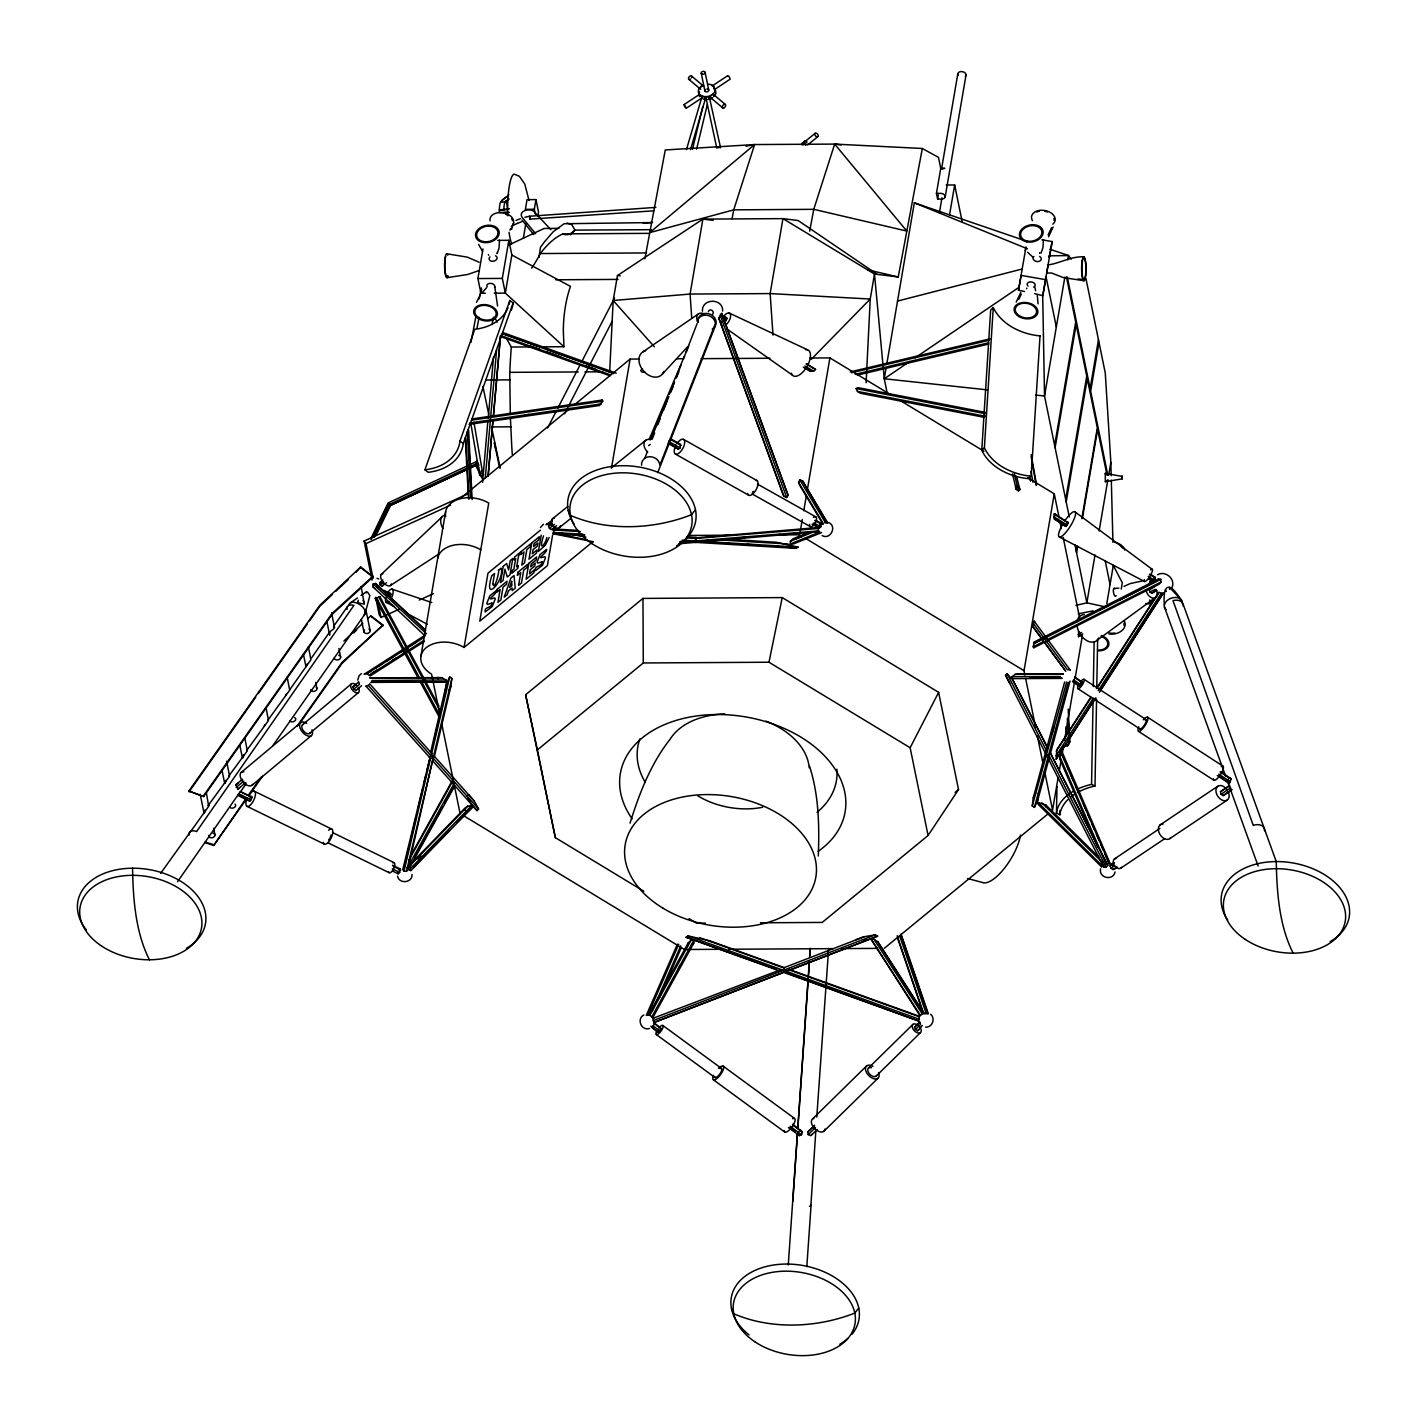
<?xml version="1.0" encoding="UTF-8"?>
<svg xmlns="http://www.w3.org/2000/svg" width="1427" height="1427" viewBox="0 0 1427 1427"><rect width="100%" height="100%" fill="white"/><g stroke="black" fill="none" stroke-linecap="round" stroke-linejoin="round"><path stroke-width="1.5" d="M505.854 337.432L511.276 347.029A239.754 44.933 89.7 0 0 509.76 372.34L510.277 413.545M1081.987 634.623L1078.544 636.656L1078.598 631.43L1079.08 633.499M688.224 945.495L688.26 942.801L691.06 940.25L693.807 940.357L693.79 943.051L653.067 1017.183L651.764 1016.916L648.946 1014.383L688.26 942.801M821.631 532.592L793.091 544.062L790.326 543.937L790.362 541.261L793.144 538.692L807.468 532.949M653.834 1018.075L652.924 1018.325L653.923 1022.535L783.708 972.411L918.631 1021.001L919.416 1016.541M923.786 1013.794L897.137 935.684M1067.681 799.78A54.957 33.891 1 0 0 1059.904 814.781L1056.479 813.176L1056.961 786.509M1059.922 814.799L1060.011 810.34M1096.56 699.337L1095.008 785.992L1091.566 784.368L1093.082 699.943M1093.314 686.601L1094.117 642.168M1096.757 688.224L1097.648 639.332M1054.036 516.806L1054.571 513.666L1068.359 523.013L1065.933 526.42L1054.464 519.214L1054.036 516.806L1067.253 525.118M1054.464 519.214L1054.571 513.666M357.731 680.162L359.122 675.649L361.406 673.651M412.011 874.43C412.617 882.867 399.15 884.437 397.562 876.178M702.459 311.193C701.495 298.065 723.418 297.922 722.615 311.086M1100.592 868.882C1098.398 878.104 1113.345 881.226 1115.04 871.933M366.043 592.74L367.452 592.027L369.878 595.541L365.276 613.075M430.544 755.329L402.789 869.56L404.019 871.166L406.499 871.308L407.747 869.81L433.13 758.129L431.507 753.117L369.718 683.836M704.26 99.301A1.962 1.266 19.2 0 0 703.921 96.733L702.601 96.43A1.855 1.017 36 0 0 701.906 96.911L702.227 97.964A2.087 1.159 36 0 0 702.922 98.695M818.295 855.986C819.419 825.948 818.902 795.267 809.591 766.37M375.301 588.727L372.732 586.604L373.178 583.928L375.64 583.465L425.674 630.288M609.721 371.002L613.182 300.508L617.463 275.536L702.887 219.098L782.959 218.634L798.085 220.507L877.284 274.394M866.118 382.721L870.238 299.028L874.501 274.038L782.959 218.634L770.134 293.587L773.006 335.167M132.568 868.187C133.068 898.814 135.529 932.455 149.425 959.782M480.203 475.762C477.635 472.622 485.644 473.068 481.791 475.744M1276.273 861.569C1276.79 892.196 1279.252 925.838 1293.147 953.165M1097.72 847.103L1059.993 759.521L1060.083 750.78L1109.475 863.924M1060.778 753.581L1059.993 759.521M1095.936 697.785L1056.194 759.164L1056.765 749.799L1090.371 697.91M371.858 680.518L445.991 679.983L446.187 681.892L370.788 682.427M1040.033 335.88L1031.15 476.172L1028.546 478.669A54.957 41.508 3.6 0 1 981.758 450.343L990.659 310.069L993.263 307.554A54.957 41.508 3.6 0 0 1040.015 335.898M981.776 450.343L984.38 447.846L993.263 307.554M1064.649 681.928L1046.33 749.55L1046.152 754.58L1048.042 757.933L1049.523 756.756L1037.572 800.904L1034.414 807.397L1032.256 805.898L1033.255 797.889L1045.438 752.85L1046.152 754.58L1048.631 754.883L1050.415 753.474L1070.018 681.036M499.539 240.182L499.022 248.227L497.078 253.649L497.452 252.543M1043.476 239.682L1042.941 247.709L1041.014 253.15M1164.343 605.119C1162.755 586.176 1168.196 579.505 1180.414 598.93M788.275 1264.946L797.336 1134.304M797.8 1127.651L809.305 961.584M809.608 957.16L810.233 948.295M792.788 1201.445L797.568 1132.681M797.871 1128.24L808.217 979.618M808.52 975.176L809.448 961.869M809.912 955.216L810.375 948.563M806.808 1266.694L811.107 1204.834M815.852 1130.362L810.982 1203.924A9.329 3.443 4 0 1 809.466 1206.404M816.779 1117.056L828.641 948.456M1033.202 646.823L1034.272 641.954L1158.617 578.934L1160.793 579.362L1161.007 582.038L1159.063 584.249L1033.826 647.733L1033.202 646.823L1043.03 641.829M716.729 147.855L705.883 97.518A1.855 1.284 -0.4 0 1 707.453 96.786L708.416 96.822A1.926 1.338 -21.3 0 1 708.72 99.141L708.523 99.284M482.594 482.219L487.856 421.054M488.266 418.004L493.51 356.982M485.305 477.76L496.596 349.99M488.034 476.243L492.921 420.804L488.212 475.673M493.314 416.363L500.378 336.54L609.971 375.8M493.439 416.452L500.609 335.291M206.398 792.93L208.681 806.344L160.591 873.413M226.625 761.215L229.586 776.252L208.021 805.702L208.948 805.452M244.802 737.848L247.335 750.834L228.766 776.074M265.957 707.471L268.508 720.492L246.568 750.656M287.13 677.111L289.681 690.169L267.812 720.314M308.357 646.663L310.908 659.756L289.717 689.776M331.617 612.897L334.471 627.523A3.05 1.516 -32.2 0 1 333.276 629.2L329.762 631.876L311.585 657.829M554.051 530.22L554.193 528.971L578.559 530.434M1065.808 671.368L1032.791 626.542L1034.165 621.173L1070.286 670.119M429.242 757.077L430.544 758.468L433.13 758.129L434.432 756.381L450.896 686.423L451.877 678.414L449.719 676.915L446.58 683.408L444.082 697.803M1037.572 800.904L1038.553 792.895M494.794 286.773L497.577 306.02M1217.249 775.539L1229.378 783.405L1231.091 779.035L1221.387 772.007M1084.003 280.744L1063.293 277.569L1051.717 273.056L1046.704 272.967L1048.078 265.101M538.978 257.449L540.53 247.139L544.722 241.538L553.373 231.584L564.129 223.736L652.585 222.558M680.18 447.882L668.817 441.514L670.512 438.678L680.465 444.261L680.18 447.882L678.467 449.166L668.371 443.494M377.37 587.853L377.709 585.73L375.64 583.465M397.669 872.682L398.169 873.823L399.649 872.432L400.184 868.936L392.586 865.226M485.358 293.231L480.917 293.248L477.92 278.55L482.986 248.922M480.917 293.248L481.648 289.021M420.947 656.117L445.634 511.722M508.85 240.307L511.847 255.023L570.425 286.345L568.321 293.213A167.173 120.278 58.5 0 0 563.326 330.582L563.95 346.725L505.336 293.106L502.322 278.408L508.85 240.307L497.738 240.378M511.847 255.023L505.336 293.106L494.241 293.177M523.334 238.309L525.867 223.433M534.322 209.27L535.963 199.584L527.045 199.637L525.386 209.323L534.322 209.27L535.321 214.193M440.051 715.551L431.578 674.15A27.274 18.39 9.7 0 1 426.174 647.697A27.274 18.39 9.7 0 1 464.06 647.466L488.748 503.089A27.274 18.39 9.7 0 0 458.709 499.2A27.274 18.39 9.7 0 0 445.706 516.574M537.872 216.03L538.532 212.141L535.963 199.584M541.208 535.179L538.425 551.464L545.15 545.399L549.199 537.48M552.588 535.143L547.379 565.663L479.775 621.173L487.98 573.19L540.369 530.184M553.337 530.773L554.086 526.42M611.452 468.252L630.128 359.069L638.993 359.015M802.277 519.517L799.673 534.804L775.253 534.947M803.776 510.777L806.38 495.49M807.129 491.12L829.908 357.909L809.93 358.034M887.38 393.995L884.258 378.761L886.096 367.97M886.845 363.653L914.332 202.812L1022.695 239.879M936.451 193.376L940.536 193.358A4.138 2.8 9.7 0 1 945.173 196.177A4.138 2.8 9.7 0 1 941.695 199.031L937.628 199.066L936.451 193.376L940.732 168.386L938.484 157.38L922.324 148.479L834.67 144.091L754.615 144.555L665.267 149.96L644.861 258.822M941.659 168.35L957.838 73.705M937.628 199.066L938.324 194.893M939.43 212.623L941.963 197.764M945.191 196.908L966.008 75.114M949.508 215.174L954.663 184.993L946.244 185.028M1024.532 291.536L1018.486 290.287L1025.852 247.888M1034.629 293.623L1042.762 295.692L1052.145 241.573L1041.942 239.79M1064.863 277.07L1044.528 396.01L1069.269 516.931M1067.806 259.857L1068.538 255.558L1049.79 249.154M1054.624 445.349L1075.69 322.074L1066.486 277.016M1055.106 447.721L1076.172 324.446L1086.75 376.139L1065.684 499.414M1024.925 675.06L1024.033 670.708L1054.268 493.831L1027.654 477.706M1066.201 501.983L1087.285 378.708L1097.327 427.85L1081.809 518.679M1098.469 339.751L1090.121 388.643L1067.289 277.034M1099.004 342.409L1090.656 391.283L1107.834 475.262M1076.261 551.125L1076.993 546.791M1076.564 552.606L1077.67 546.131M1082.469 518.001L1097.631 429.331L1107.013 475.191M1095.026 554.942L1086.839 602.836L1075.994 605.369M1099.111 531.005L1107.905 479.561M1108.636 475.262L1110.848 462.384L1105.265 372.964L1085.965 278.622M1058.156 777.412L1052.555 810.161L1044.528 770.937M1059.28 770.865L1061.135 759.949M1062.259 753.385L1063.383 746.838M1064.506 740.292L1074.585 681.321M1075.334 676.969L1082.415 635.461M1106.799 603.567L1113.31 565.467L1122.318 582.769L1121.23 589.119M802.01 144.395L804.828 140.738L806.523 141.772M806.951 142.094A2.14 1.373 50.7 0 0 804.596 142.111A2.14 1.373 50.7 0 0 805.987 144.894A2.14 1.445 9.8 0 0 803.009 144.912L804.828 140.738M1025.264 250.742L1025.942 246.907M1018.486 290.287L1021.143 275.393L1045.634 279.674L1042.762 295.692M1052.145 241.573L1049.273 257.591L1048.916 255.843L1068.538 255.558L1071.213 259.108M1046.901 271.897L1046.722 272.86M1099.539 692.202L1163.54 592.74L1101.109 689.134M653.744 210.821L530.095 219.116M812.07 524.191L819.044 528.097L820.793 526.831L821.31 523.352L815.869 520.302M732.087 218.581L733.71 209.858L754.615 144.555L746 146.232M809.68 231.192L813.765 209.323L834.67 144.091L841.306 144.93M922.324 148.479L898.225 276.981L874.501 274.038L884.258 378.761L987.448 389.874M470.981 342.337L475.94 316.241M479.24 298.832L481.291 287.969M477.028 328.049L479.08 317.222M492.244 323.697L493.474 317.258M364.224 674.204L425.121 635.158M553.997 530.006L554.193 528.971M760.448 922.787L822.202 922.431L928.085 835.491L910.141 747.748L768.975 662.235L782.228 597.592L642.953 598.412L525.618 694.735L555.335 837.649L643.809 891.233M721.723 313.387L788.061 495.294L786.652 497.47L783.869 496.311L782.495 493.011L718.887 318.56L721.723 313.387L721.616 315.599M546.88 537.497C545.31 544.65 537.979 552.98 543.526 535.874M1105.925 480.489L1105.39 481.702L1105.247 473.389L1122.3 476.422L1122.211 478.848L1105.39 481.702M430.651 752.19L446.58 683.408M404.055 867.991L408.639 848.494M411.19 837.667L415.774 818.153M418.325 807.325L422.909 787.829M423.926 783.494L425.959 774.825M426.976 770.491L430.044 757.487M434.058 740.417L438.571 721.241M441.068 710.592L443.084 702.066M404.019 871.166L430.544 758.468L365.847 685.977M431.56 754.098L449.719 676.915M406.499 871.308L451.877 678.414M692.505 149.318L702.708 106.847M696.626 149.068L707.346 104.474M584.642 535.749L553.498 533.894L553.961 530.023L580.504 531.611M1032.256 805.898L1066.647 681.981M1052.002 733.763L1053.732 727.395M1034.414 807.397L1047.882 757.683M1068.288 682.32L1048.631 754.883L1106.086 867.099L1107.744 865.475L1107.12 863.924L1049.701 751.744L1107.744 865.475M365.758 609.757L364.599 612.522M478.919 465.22L477.01 461.349L475.869 465.577L482.576 479.24M690.543 149.532L705.455 98.534M686.441 149.639L701.906 96.911M1148.574 578.684L1153.408 581.734L1154.746 580.432L1155.264 577.293L1150.697 574.421M630.038 823.129C639.314 793.519 650.694 763.837 670.101 739.24A72.759 49.071 9.7 0 1 724.845 713.964M788.382 1127.544L799.441 1135.642L801.564 1134.661L802.366 1132.039L792.591 1124.208M511.579 229.408L513.631 222.826M329.762 631.876L329.601 634.337M384.095 590.368L390.962 594.114L390.213 596.415L385.219 594.238M553.498 533.894L553.64 532.842M424.925 469.804A54.957 39.51 19.5 0 0 460.011 440.997L509.831 300.473L513.131 302.952L463.293 443.458A54.957 39.51 19.5 0 1 428.225 472.283L424.907 469.786L474.763 329.28A54.957 39.51 19.5 0 0 507.976 307.715M1056.194 759.164L1095.115 698.409M238.523 794.643L237.792 795.41L249.779 801.26L252.222 797.39L240.325 791.575L177.501 881.779M204.971 810.054L204.614 812.819M264.316 725.915L264.833 724.577M285.578 695.555L286.113 694.182M306.894 665.107L307.447 663.733M509.992 230.157L510.634 228.498M1016.238 302.042L1020.804 292.481M1053.108 227.054L1048.577 236.811M644.968 457.799L647.376 451.61M652.193 439.213L654.601 433.023M657.811 424.764L660.219 418.557M663.43 410.298L667.444 399.97M670.654 391.712L673.865 383.453M676.273 377.263L681.089 364.866M697.125 323.572L683.497 358.676L676.737 358.801M657.74 472.64L715.284 325.998M1171.71 588.067C1176.312 579.63 1165.698 569.962 1157.582 574.778M723.917 320.718L724.631 321.824L727.164 318.471L720.813 314.101M822.88 523.977L800.315 486.304L798.603 482.469L799.709 479.74L802.545 480.845L827.785 522.995L824.86 522.764M1063.151 746.535L1067.467 745.768L1069.84 741.879L1068.199 709.112M225.734 780.408L225.341 783.209M243.553 754.954L243.143 757.791M708.327 311.585C709.558 307.661 715.212 311.3 712.679 314.243M649.142 439.391L684.461 356.144M686.191 352.077L688.777 345.994M650.159 439.587L654.511 429.331M656.259 425.228L658.864 419.074M660.594 414.972L663.216 408.835M664.946 404.733L666.694 400.63M669.299 394.476L674.525 382.168M676.255 378.066L678.86 371.912M650.766 439.32L668.906 396.528M670.636 392.461L673.223 386.342M696.322 541.35L695.877 542.385L692.434 541.689M1033.826 647.733L1034.682 645.771M677.433 944.157L646.253 1015.418L649.642 1014.9M648.019 1014.543L678.753 944.246M652.193 1011.154L680.768 945.833M659.042 998.561L681.25 947.813M721.527 315.242L727.164 318.471M1048.096 234.938L1051.521 227.803M370.788 538.853L388.126 502.946L477.01 461.349L477.314 462.83M371.323 539.352L389 502.768L390.481 505.55L376.264 534.929M373.981 534.34L387.466 506.424M374.07 537.373L390.177 504.07L475.566 464.114L480.364 473.871M375.658 534.59L384.024 517.27M448.524 691.292L450.896 686.423M1033.255 797.889L1035.61 793.02M1169.569 589.494L1169.498 587.353M476.511 302.346L480.364 294.622M1018.664 299.474L1021.268 294.265M678.485 543.812L819.722 531.593M529.988 219.49L529.488 216.244L655.903 207.379M469.144 424.372L599.394 405.5L602.8 401.165L602.158 400.059L471.552 418.985M547.593 428.011L555.709 412.26M557.743 408.318L580.04 364.991M582.073 361.067L614.502 298.047M564.575 413.794L612.237 321.182M910.141 747.748L938.627 692.345L782.228 597.592M1153.926 578.595L1155.264 577.293M540.423 527.562L543.419 524.226M1082.487 682.623L1075.155 677.861L1072.551 681.66L1079.722 686.316L1082.487 682.623L1074.692 676.844M649.713 1015.507L691.06 940.25M651.764 1016.916L693.807 940.357M678.431 968.469L680.518 964.67M410.958 855.237L451.984 781.175M409.05 859.964L452.716 781.14M408.39 866.064L454.446 782.924M414.686 857.11L442.459 806.968M444.6 803.116L454.214 785.76M409.603 867.545L454.66 786.188M1099.093 857.431L1045.991 805.096L1037.946 802.42L1038.142 804.329L1101.501 866.778L1104.284 864.316M653.174 1025.995L651.425 1027.244L658.257 1032.238L661.254 1028.689L653.834 1022.588M919.969 1015.632L923.733 1012.795L877.73 941.713L873.895 939.18L871.183 939.341L919.969 1015.632L920.861 1014.758M1096.382 688.635L1158.795 592.241L1163.38 593.632M1056.248 751.244L1091.209 697.268M1097.22 687.957L1158.688 593.043M1055.962 755.918L1093.385 698.124M1098.219 690.668L1161.007 593.703M928.085 835.491L958.516 789.559L938.627 692.345M333.954 625.864L347.546 606.475M241.002 791.111L246.104 783.815M272.914 745.554L364.777 614.359M366.24 686.387L369.468 684.443M188.863 791.057L319.719 605.405L360.692 567.001L373.125 576.936L332.081 614.413L203.722 796.534L188.863 791.057L203.722 796.534M189.024 791.86L255.736 697.197M258.305 693.558L307.055 624.384M309.623 620.745L319.88 606.19L332.491 594.381M203.562 795.749L331.92 613.628L372.964 576.151M205.327 842.768L213.729 845.444L245.658 799.12M248.227 795.481L261.052 777.269M296.994 726.272L341.927 662.538L382.971 625.062L370.699 615.911L367.56 618.854M213.729 845.444L247.103 798.085M249.671 794.447L262.514 776.234M299.724 723.418L342.088 663.323L382.971 625.062M486.518 287.826L481.47 293.373M695.466 509.742L691.506 514.701C653.976 529.506 607.831 531.575 570.515 515.415L568.249 510.474M858.751 1308.095L854.791 1313.072C817.261 1327.877 771.115 1329.946 733.799 1313.768L731.534 1308.827M438.999 706.294L379.957 596.754L375.372 598.395M418.361 678.449L375.105 598.198L375.925 597.307M662.449 373.981L687.529 346.886M1157.725 579.772L1158.617 578.934M1078.544 636.656L1082.772 633.927M570.443 234.884L574.992 230.122L651.265 229.676M1228.469 778.981L1229.931 777.554M407.141 867.634L464.596 808.467L467.753 806.13L471.516 805.702L472.105 807.611L410.78 870.773L407.355 868.347L467.753 806.13M417.915 859.054L420.965 855.897M409.139 869.935L471.516 805.702M413.687 866.849L448.988 830.496M456.658 822.594L472.105 807.611M811.25 359.336L870.238 299.028L770.134 293.587L690.079 294.051L613.182 300.508L654.369 346.797M467.021 796.212L468.555 794.678L474.353 801.136L478.598 809.091L477.064 810.625L471.267 804.186L467.878 797.8M1106.086 867.099L1103.838 867.259L1005.536 675.203L1007.07 673.687L1012.867 680.126L1047.721 747.891M1066.825 523.513L1068.145 522.211M699.391 94.45L684.139 104.563L684.568 106.633L686.405 108.184L701.656 98.071A2.158 0.91 50.2 0 0 701.674 96.661A2.158 0.91 50.2 0 0 700.068 94.878L699.819 96.519M714.16 96.465A8.58 6.136 -11.6 0 0 714.106 88.938L713.5 85.995A8.58 6.136 -11.6 0 0 707.863 84.193M812.623 1118.875L866.688 1065.826M868.561 1067.913L912.977 1024.336M812.516 1134.162L810.768 1135.571L808.235 1134.626L807.682 1132.003L814.603 1125.207M915.421 1029.473L914.493 1027.226L919.755 1022.053L920.558 1024.443L915.421 1029.473L917.65 1030.74L918.934 1029.759M814.335 1125.76L807.682 1132.003M919.773 1022.338L914.493 1027.226M808.235 1134.626L815.477 1127.508M810.768 1135.571L817.261 1129.488M917.65 1030.74L922.288 1025.496M876.017 1076.243L920.451 1032.649M823.825 1131.343L877.89 1078.313M389.054 594.381L390.392 593.097M381.063 574.582L441.692 517.216M335.648 591.42L348.259 579.612M356.126 572.227L360.692 567.001M343.907 641.008L362.815 623.296M353.521 632.946L356.679 629.985M690.989 945.602L693.79 943.051M686.405 108.184L684.139 104.563M714.784 89.384L730.196 79.127L728.965 76.309L727.609 76.344M358.427 600.214L357.713 601.57L358.926 602.979L364.277 604.156L361.12 586.515M1080.614 683.069L1082.165 681.678M250.046 797.657L251.598 796.284M922.02 1013.991L923.733 1012.795M803.33 367.221L810.429 371.323L813.675 371.127L815.566 369.468L806.986 363.831M508.494 198.906L505.426 201.564A9.971 1.873 89.7 0 0 503.82 209.912L499.361 209.947L499.361 212.534L509.35 212.391M508.904 194.732L500.966 201.582A9.971 1.873 89.7 0 0 499.361 209.947L509.457 208.752M754.615 144.555L649.767 232.619L733.71 209.858L813.765 209.323L906.805 231.067L834.67 144.091M241.306 772.328L300.776 722.579M302.542 724.755L351.417 683.854M239.558 787.865L237.934 789.149L235.776 784.796L242.501 779.249M357.071 689.562L355.84 690.507L353.735 689.152L352.861 686.851L358.659 681.981M236.168 787.49L243.839 781.068M353.735 689.152L359.426 684.389L358.641 682.017M237.934 789.149L245.89 782.478M355.84 690.507L361.548 685.727M309.623 733.424L358.498 692.541M251.919 785.367L311.389 735.601M507.941 196.284C495.24 202.884 503.963 204.061 509.047 199.031M398.864 870.006L400.184 868.936M804.917 141.665L815.12 133.3M807.593 145.019L817.814 136.635A2.14 1.373 50.7 0 0 816.743 133.407A2.14 1.373 50.7 0 0 814.853 134.851A2.14 1.373 50.7 0 0 817.814 136.635M461.813 497.256L570.015 408.425M575.17 404.198L630.128 359.069M547.13 524.637L552.195 520.463M464.06 647.466L593.008 541.6M555.335 837.649L537.39 749.906L643.292 662.966L768.975 662.235M819.562 524.601L821.31 523.352M643.791 1014.989C636.281 1018.878 641.472 1031.168 649.446 1028.492M955.109 792.36L958.516 789.559M884.258 948.349L1047.4 814.389M720.546 147.73L709.487 97.732M1017.005 485.751L1015.56 486.928L1016.274 489.443L1018.432 490.817L1019.877 489.657L1016.613 476.404M612.058 467.325L645.717 440.301M552.427 518.822L567.857 506.424M553.034 528.472C551.643 531.076 548.432 528.097 548.61 526.028L551.981 523.317M549.395 528.4L554.389 524.405M551.66 529.649L556.601 525.671M559.384 527.615L571.371 517.965M642.507 369.004L640.634 370.503L641.936 372.144L645.129 372.286M600.125 401.683L602.158 400.059M235.776 784.796L237.863 783.387M383.274 585.231L382.044 586.176L380.171 584.909L379.707 582.608L382.971 579.986M380.171 584.909L383.667 582.162M382.044 586.176L386.628 582.591M333.543 626.863L334.507 627.059M548.61 526.028L550.037 524.922L552.303 526.153M648.696 445.616L650.213 444.439M1114.184 862.925C1105.871 864.387 1112.953 873.806 1116.966 866.742M352.861 686.851L354.074 685.905M1156.798 590.332L1151.767 593.293L1149.912 592.009L1149.377 589.726L1150.715 588.691M1151.767 593.293L1156.245 590.403M1068.038 745.233L1066.79 744.502M1232.09 789.648L1223.189 795.624L1221.084 794.268L1220.442 791.789L1229.771 785.385M1223.189 795.624L1231.412 789.969M379.707 582.608L382.293 582.698M1112.792 869.685L1116.449 867.224M1101.519 866.742L1102.518 866.011M1061.902 678.414L1012.617 678.61L1012.028 676.701L1015.203 674.365L1018.967 673.936L1063.24 673.776M783.708 972.411L784.012 967.524L709.701 940.768L687.975 935.934L686.084 937.236L778.482 970.521L788.721 970.467L877.623 936.13L875.197 934.846L864.138 936.736L855.504 939.911M480.417 472.408L476.743 464.934L390.481 505.55M1097.256 640.17L1154.193 598.466M1122.104 475.994L1122.211 478.848M724.827 318.489L726.45 317.365M350.471 602.818L357.535 597.931M361.049 595.487L366.347 591.813M643.006 351.809L698.695 313.744M680.304 541.457L796.159 548.378L798.068 547.076L776.342 542.242L722.008 538.996M884.258 378.761L909.748 361.459M915.206 357.749L1019.003 287.309M1160.08 824.931L1217.659 786.313M1114.398 858.965L1159.901 828.427M1109.938 865.921L1114.148 863.085M1220.442 791.789L1229.289 785.849L1231.055 788.899M1110.723 868.312L1114.362 865.85M1221.084 794.268L1230.324 788.061M1120.909 868.062L1164.575 838.773M1169.855 838.594L1227.416 799.976M712.519 85.745L727.77 75.631M390.213 585.659L438.267 554.389M799.066 1131.254L800.743 1130.166M367.595 673.116L371.323 670.744M375.069 668.371L382.543 663.609M386.271 661.236L393.745 656.474M401.219 651.729L404.965 649.339M410.566 645.771L416.167 642.221M364.42 673.829L366.935 673.722L424.122 637.352M371.395 673.633L376.978 670.084M391.836 660.63L395.547 658.275M402.967 653.548L408.532 649.998M368.844 675.453L423.837 640.473M370.164 675.988L424.194 641.615M546.024 524.637L551.66 521.176M546.595 524.476L551.981 521.8M1078.063 634.587L1081.63 632.464M1149.377 589.726L1154.229 586.872M1149.912 592.009L1155.228 589.369M653.923 1022.535L782.103 972.857M1118.857 588.138L1113.863 588.459A3.942 1.32 80.7 0 0 1113.363 591.367L1113.702 593.436A4.192 1.409 80.7 0 0 1115.129 596.183L1115.843 596.129A3.942 1.32 80.7 0 0 1116.11 595.701M1038.82 640.884L1034.896 642.881L1034.272 641.954M1099.646 610.06L1109.457 605.084M1119.267 600.107L1140.851 589.173M1033.433 643.934L1160.793 579.362M1046.972 639.831L1161.007 582.038M984.166 417.326L860.517 393.281L857.413 391.39L856.182 388.572L858.055 387.645L985.986 412.528M923.786 1013.669L928.317 1013.794L901.026 933.954M513.452 225.27L517.412 223.379M508.975 244.927L544.097 228.463L558.778 228.374M389.607 505.711L464.863 470.5M470.803 467.717L476.743 464.934M372.108 580.111L364.117 541.029L466.754 494.348M373.089 578.363L365.99 543.616L450.522 505.194M375.676 597.485L379.225 614.859L381.098 617.463L399.203 609.222M419.324 600.071L433.416 593.668M1123.977 586.408L1130.327 583.536L1141.921 581.074M795.909 538.817L801.938 536.391M790.362 541.261L814.442 531.575M790.326 543.937L819.473 532.217M516.075 220.382L520.445 218.67M517.377 223.379L521.515 221.756M652.924 1018.325L778.482 970.521M864.138 936.736L783.548 967.863L699.801 937.7M653.049 1020.662L875.197 934.846M788.721 970.467L877.623 936.13M923.323 1013.152L877.73 941.713M479.24 270.488L467.646 274.501L446.954 277.694M897.529 301.079L1022.124 269.025M1078.313 613.842L1093.153 610.845M850.224 371.894L990.053 338.823M851.58 372.75L989.286 340.197M855.13 374.356L988.608 342.801M857.306 375.105L988.857 343.996M524.904 217.296L529.488 216.244L529.988 217.582M692.541 538.175L818.813 527.437M699.266 541.654L695.877 542.385L695.484 538.478L695.93 537.444L699.373 538.14M717.014 147.694L718.744 147.498M389 502.768L388.429 504.427M863.46 940.25L867.152 939.608M379.957 596.754L378.851 596.861M471.499 420.198L602.8 401.165M469.715 422.963L601.427 403.895M524.797 415.114L529.149 414.472M925.677 1027.172C932.277 1027.583 935.755 1018.361 930.618 1014.24M503.82 209.912L508.155 209.412M643.22 223.343L651.996 222.398M1083.735 256.824C1071.071 256.236 1060.083 263.228 1048.114 264.94M679.627 542.242L688.492 541.511M819.348 532.342L818.402 530.951L695.466 540.94L682.177 540.155M687.6 542.064L694.146 541.529M706.276 540.548L710.646 540.191M723.774 539.121L728.145 538.764M739.097 537.872L745.661 537.337M758.789 536.284L763.16 535.928M776.288 534.857L780.658 534.501M793.787 533.43L798.157 533.074M811.285 532.003L817.849 531.468M1105.14 864.048L1107.12 863.924M718.744 147.48L720.118 147.516M503.82 212.516L508.101 212.427M485.965 380.028L510.26 379.867M441.871 677.682L369.771 677.789L441.871 677.682L445.991 679.983M371.466 682.017L446.187 681.892M940.732 168.386L944.799 168.368A4.138 2.8 9.7 0 0 942.088 169.224M531.682 268.133A84.211 36.139 -72.6 0 0 540.351 253.542A84.55 36.281 -72.6 0 1 563.094 233.867L649.017 233.35M540.351 253.542L646.592 252.936M477.92 278.55L502.322 278.408M555.727 279.781L618.034 279.407M511.276 347.029L531.022 346.922M539.798 346.868L563.95 346.725M701.156 358.659L769.974 358.266M509.76 372.34L578.256 371.948M584.892 371.912L602.569 371.805M511.401 426.816L491.512 426.941L500.217 468.127M688.67 535.446L735.297 535.179M705.313 923.108L696.501 923.162L688.973 918.596M722.205 949.294L684.461 949.508L463.9 815.905M728.858 949.258L833.19 948.652M842.073 948.598L877.587 948.384M1015.203 674.365L1063.293 674.186M1012.028 676.701L1060.404 676.523M1029.366 678.128L1061.849 678.003M1108.654 863.567L1106.139 863.941L1059.762 756.292M687.065 536.909L695.93 537.444L696.34 538.889M686.637 537.943L695.484 538.478L818.188 528.489L818.402 530.951M721.812 540.048L788.15 544.008M553.694 532.485L582.484 534.197M705.366 541.529L798.068 547.076M555.834 532.967L562.416 533.359M580.004 534.412L584.41 534.679M698.517 541.493L707.328 542.01M722.722 542.938L729.322 543.33M746.927 544.383L753.527 544.775M771.133 545.827L777.733 546.22M1070.054 669.745L1067.36 669.673L1033.166 623.367M1077.849 278.978L1083.967 279.549M1145.792 603.55L1151.232 604.067M446.687 253.756L467.45 257.163L479.151 262.265M1035.752 395.065L1044.528 396.01L1042.691 295.282M567.054 223.058L571.781 224.645L574.992 230.122A31.733 13.628 -72.6 0 1 567.001 234.724M713.179 220.382L702.887 219.098L690.079 294.051L691.738 318.114M617.463 275.536L620.228 275.875M788.275 547.201L796.159 548.378M856.182 388.572L985.219 413.669M857.413 391.39L986.307 416.452M552.57 528.739L558.974 530.023M580.272 534.251L584.535 535.107M572.976 534.572L585.926 537.141M552.802 533.002L587.175 539.834M553.212 533.769L593.347 541.761M1103.428 606.439L1086.839 602.836L1074.941 544.722M867.937 269.899L898.225 276.981M648.946 1014.383L650.195 1014.704M1114.202 588.281L1114.576 588.388A4.192 1.409 80.7 0 1 1114.969 588.745M967.72 878.533L981.883 882.332A34.979 13.039 -58.8 0 0 1003.645 869.221A34.979 13.039 -58.8 0 0 1020.519 835.134M1166.394 591.42L1165.342 589.94M686.084 937.236L776.003 969.129M205.167 841.984L213.568 844.659M377.013 578.327L378.779 578.898M391.765 589.083L431.81 602.515M502.661 332.491L616.214 373.178M502.91 333.686L538.354 346.386M546.684 349.365L592.544 365.794M602.979 369.522L613.396 373.268M502.233 333.668L613.735 373.624M529.595 345.673L539.959 349.383M546.166 351.613L560.668 356.804M585.516 365.704L595.862 369.415M502.126 336.058L610.524 374.909M789.238 969.415L919.523 1016.345M789.666 970.075L919.345 1016.773M687.975 935.934L918.899 1019.11M786.241 972.822L918.631 1021.001M914.332 202.812L1027.476 248.815M384.523 591.313L390.962 594.114M729.215 313.03L807.504 349.793M254.381 791.236L331.777 829.087M332.545 832.565L394.155 862.693M240.325 791.575L252.222 797.39M393.228 866.332L400.755 870.024M238.88 793.804L251.313 799.887M392.318 868.829L399.667 872.414M237.774 794.589L247.246 799.227M392.621 871.112L398.169 873.823M327.586 842.608L389.214 872.735M246.978 806.309L324.375 844.16M822.13 535.571C830.246 540.262 837.399 526.402 828.748 522.567M1059.583 537.069L1144.686 581.592M386.164 602.319L394.03 606.511M407.765 613.842L427.404 624.312M683.533 439.373L756.881 480.542M757.469 484.092L815.78 516.842M670.405 439.391L681.178 445.438M814.763 520.445L821.898 524.44M813.782 522.906L820.793 526.831M668.371 442.727L678.467 449.166M813.158 524.012L818.955 527.99M752.029 493.885L810.358 526.634M675.399 454.071L748.729 495.24M806.077 363.992L815.566 369.468M804.899 366.061L813.675 371.127M805.72 367.916L810.429 371.323M723.275 318.97L726.254 320.7M804.275 143.859L805.987 144.894M802.277 142.843L803.972 143.859M829.908 357.909L890.751 394.78M900.259 400.541L983.917 451.217M805.363 538.247L1024.033 670.708M1111.365 864.816L1113.114 865.868M1054.089 514.023L1068.359 523.013M1149.395 574.26L1155.478 578.096M1148.271 576.365L1154.746 580.432M1054.945 518.857L1065.933 526.42M1149.859 578.845L1153.408 581.734M368.915 629.111L369.914 629.967A3.3 2.355 -11.6 0 1 369.504 632.339L368.22 633.196A3.122 2.23 -11.6 0 1 365.098 633.213L364.117 632.357A3.3 2.355 -11.6 0 1 364.509 630.003M294.479 717.46L295.46 718.316A3.3 2.355 -11.6 0 1 295.068 720.689L293.784 721.563A3.122 2.23 -11.6 0 1 290.662 721.58L289.663 720.706M1147.469 717.157L1222.957 766.121M1083.931 679.27L1145.97 719.511M1220.014 771.846L1231.091 779.035M1074.032 680.251L1081.256 684.924M1218.783 774.147L1230.484 781.746M1073.871 681.803L1079.722 686.316M1218.587 775.682L1229.378 783.405M1077.938 688.724L1139.977 728.965M1138.478 731.337L1213.967 780.319M1105.247 473.389L1105.818 474.602M727.253 329.191L792.36 375.087M723.061 1066.094L794.5 1118.411M662.752 1025.407L721.456 1068.395M661.254 1028.689L654.279 1023.605L653.174 1025.995L659.952 1030.954M792.948 1125.136L802.366 1132.039M790.094 1126.26L801.564 1134.661M650.908 1026.191L658.257 1032.238M789.72 1127.847L794.964 1131.682M656.331 1034.557L715.034 1077.546M713.429 1079.829L784.868 1132.146M1075.369 512.15L1152.374 569.444M360.87 567.785L373.125 576.936M383.132 625.847L370.699 615.911M366.935 673.722L367.988 674.525M459.993 440.997L463.293 443.458M1066.29 744.876L1067.467 745.768M1039.659 256.414L1040.961 257.752A3.889 2.872 10.1 0 1 1040.461 260.642L1038.785 261.462A4.263 3.157 10.1 0 1 1034.7 260.766L1033.38 259.429A3.889 2.872 10.1 0 1 1033.879 256.503M1027.654 252.258L1032.809 257.092M691.471 75.97L703.333 85.959M708.541 99.408A8.58 6.136 -11.6 0 0 712.59 97.767A2.158 1.391 -41 0 1 710.432 97.268A2.158 1.391 -41 0 1 712.002 94.824A2.158 1.195 -58.1 0 1 713.571 94.557L725.308 104.456M688.866 79.377L700.728 89.348M710.842 97.874L722.704 107.846M377.709 585.73L424.64 629.646M373.178 583.928L426.441 633.766M372.732 586.604L425.121 635.96M1041.871 802.812L1102.714 862.764M1037.946 802.42L1102.393 865.921M1169.783 587.674L1181.627 600.232M550.876 229.676L534.251 211.82C530.559 207.736 518.536 210.5 521.783 216.922L535.642 233.725M430.455 751.958L431.507 753.117M363.082 600.553L364.474 602.908M434.432 756.381L474.353 801.136M368.558 685.727L478.598 809.091M433.023 761.251L477.064 810.625M334.614 658.792L335.595 659.649A3.122 2.23 -11.6 0 0 338.716 659.631L340.001 658.757A3.3 2.355 -11.6 0 0 340.411 656.402M316.277 687.368L316.687 687.85A3.3 2.355 -11.6 0 1 316.277 690.222L314.992 691.078A3.122 2.23 -11.6 0 1 311.871 691.114L310.89 690.24A3.3 2.355 -11.6 0 1 310.676 689.687M234.991 804.079L235.401 804.578A3.3 2.355 -11.6 0 1 234.991 806.933L233.707 807.807A3.122 2.23 -11.6 0 1 230.585 807.825L229.604 806.968M533.716 234.51L521.961 220.026M799.441 1135.642L798.46 1134.233M1032.791 626.542L1064.667 669.673M364.117 541.029L365.99 543.616M873.895 939.18L922.27 1013.937M871.183 939.341L920.397 1015.364M1034.165 621.173L1034.789 622.136M702.548 313.494L703.475 315.046M827.214 523.031L802.545 480.845M799.709 479.74L825.323 522.478M798.603 482.469L823.433 523.923M598.734 404.394L599.394 405.5M249.136 800.155L249.779 801.26M495.008 318.221L497.185 322.074M478.562 244.338L482.594 251.473M379.1 597.556L439.748 710.057M376.657 598.252L419.556 677.825M421.643 681.714L440.479 716.657M420.483 682.356L439.462 717.585M1005.536 675.203L1009.781 683.176M1012.867 680.126L1047.81 748.39M1007.07 673.687L1046.419 750.548M481.773 471.017L483.682 474.888M476.136 461.991L478.901 467.592M1060.636 748.515L1110.723 864.798M1062.616 755.775L1064.346 759.788M1066.95 765.835L1068.68 769.849M1071.267 775.896L1073.015 779.909M1075.601 785.956L1077.349 789.969M1083.414 804.061L1086.001 810.09M1087.749 814.121L1090.335 820.15M1092.065 824.182L1094.67 830.211M1096.4 834.242L1099.004 840.271M1100.734 844.302L1103.339 850.331M1105.069 854.363L1108.529 862.407M788.061 495.294L721.919 314.386M553.034 529.435L553.569 530.701M1103.838 867.259L1103.249 865.779M1069.251 740.292L1069.84 741.879M720.1 314.957L786.652 497.47M718.655 317.454L783.869 496.311M1183.251 604.513L1276.291 861.694M1164.378 606.867L1225.615 776.127M1227.131 780.319L1258.115 865.993M901.4 936.219L927.835 1013.545M899.759 936.219L925.98 1012.938M897.476 937.86L921.788 1008.978M705.705 98.124L706.401 99.105A1.98 1.373 -0.4 0 0 707.31 99.408M464.596 808.467L465.166 810.375M1019.163 487.124L1019.877 489.657M1014.294 473.461L1018.432 490.817M1012.474 473.942L1016.274 489.443M1034.789 287.041L1035.645 290.769M525.618 694.735L537.39 749.906M482.915 386.449L488.73 414.169M499.611 467.735L494.348 442.62L495.633 448.916M1113.31 565.467L1113.577 566.751M1105.247 560.972L1110.045 584.517M1046.027 276.642L1056.337 327.015M1054.268 493.831L1059.173 517.805M1060.065 522.157L1061.403 528.703M1063.186 537.408L1079.668 618.034M954.663 184.993L962.137 221.524M1025.817 679.43L1035.627 727.36M1037.411 736.082L1043.191 764.408M705.116 72.367L708.72 90.026M701.246 73.205L704.849 90.864M441.835 724.256L460.1 813.604M377.085 597.913L381.098 617.463M365.776 609.258L370.128 630.538M361.352 619.336L363.903 631.804M338.895 648.518L340.625 656.973M326.694 620.567L329.691 635.211M315.688 682.463L316.901 688.42M303.398 654.119L305.967 666.677M239.843 745.376L242.412 757.915M222.113 770.83L224.681 783.387M213.622 828.266L214.96 834.795M200.172 794.215L204.025 813.033M1031.15 454.589L1036.555 485.002M1031.186 456.943L1036.234 485.376M1031.043 471.392L1032.97 482.272M1029.919 476.261L1030.704 480.596M1029.616 476.618L1030.383 480.97M473.942 422.321L482.861 474.281M471.088 425.032L479.65 474.977M529.025 200.422L524.744 183.994L519.339 176.252L515.147 174.504A36.638 6.867 89.7 0 0 507.709 215.762M1045.991 805.096L1046.187 807.004M437.964 677.308L438.16 679.216M1037.304 295.371L1038.018 303.88M1068.163 718.548L1068.823 731.587M1067.325 718.477L1068.109 733.817M1068.324 738.205L1068.662 744.769M1065.915 726.878L1066.361 735.69M468.591 429.83L472.159 499.575M468.074 429.723L468.306 434.147M468.752 443.012L469.661 460.707M470.232 471.766L471.124 489.479M467.325 431.311L470.714 497.666M465.826 438.357L468.948 499.289M465.291 437.804L468.377 497.898M510.402 417.665L511.758 446.348A228.748 42.864 89.7 0 0 512.275 454.428M1110.848 462.384L1111.187 475.708M1111.312 480.15L1112.935 542.314M642.953 598.412L643.292 662.966M647.769 452.091A8.401 5.904 51.2 0 1 644.076 442.994A8.401 5.904 51.2 0 1 650.534 439.659M697.232 321.396A9.329 8.277 21.2 0 1 706.704 315.171A9.329 8.277 21.2 0 1 715.444 323.465L659.88 465.077A9.329 8.277 21.2 0 0 649.927 456.711A9.329 8.277 21.2 0 0 641.561 465.184M697.803 321.878A9.329 8.294 21.4 0 1 710.86 314.493A9.329 8.294 21.4 0 1 712.216 329.102M718.405 1068.431A8.401 2.854 -53.8 0 1 723.596 1068.52A8.401 2.854 -53.8 0 1 716.229 1079.044A8.401 2.854 -53.8 0 1 713.589 1075.298M720.153 1068.573A5.601 1.909 -53.8 0 1 719.975 1073.817A5.601 1.909 -53.8 0 1 714.606 1076.511M1121.568 867.313A5.601 3.782 56.1 0 1 1114.255 865.208A5.601 3.782 56.1 0 1 1116.342 858.412M813.408 517.448A5.601 2.515 -60.7 0 1 816.565 519.089A5.601 2.515 -60.7 0 1 812.73 526.028A5.601 2.515 -60.7 0 1 809.573 524.369M919.38 1026.459A5.601 3.318 45.6 0 1 918.97 1033.112A5.601 3.318 45.6 0 1 912.138 1026.602A5.601 3.318 45.6 0 1 918.31 1025.46M876.588 1075.566A5.601 3.318 45.6 0 1 868.758 1072.961A5.601 3.318 45.6 0 1 871.522 1067.699M1183.286 606.243A9.329 6.493 -19.6 0 0 1172.994 600.624L1253.281 825.448L1254.19 825.091A9.329 6.493 -19.6 0 1 1264.483 830.71M1166.234 609.721A9.329 6.493 -19.9 0 1 1170.871 598.323A9.329 6.493 -19.9 0 1 1182.305 603.532M755.864 480.346A8.401 3.764 -60.7 0 1 755.596 490.585A8.401 3.764 -60.7 0 1 747.605 493.385M677.29 443.119A8.401 3.764 -60.7 0 1 684.728 442.209A8.401 3.764 -60.7 0 1 677.201 454.107A8.401 3.764 -60.7 0 1 676.13 444.956M1228.165 791.557A8.401 5.69 56.1 0 1 1223.385 800.601A8.401 5.69 56.1 0 1 1216.214 788.418A8.401 5.69 56.1 0 1 1227.059 789.684M391.373 583.928A7.26 3.889 51.7 0 1 383.149 582.412A7.26 3.889 51.7 0 1 382.846 573.6M442.78 528.472A14.876 7.973 51.7 0 1 445.349 515.218M1081.149 681.018A5.601 1.641 -57 0 1 1084.11 681.161A5.601 1.641 -57 0 1 1079.097 688.456A5.601 1.641 -57 0 1 1078.723 684.532M392.817 862.853A5.601 2.248 -63.9 0 1 393.691 868.74A5.601 2.248 -63.9 0 1 388.536 871.558M331.064 834.991A5.601 2.248 -63.9 0 1 330.083 837.631M329.387 838.898A5.601 2.248 -63.9 0 1 328.585 840.004M878.55 1072.569A8.401 4.994 45.6 0 1 874.02 1078.812A8.401 4.994 45.6 0 1 865.44 1069.251A8.401 4.994 45.6 0 1 872.949 1066.326M825.074 1128.989A8.401 4.994 45.6 0 1 814.995 1128.935A8.401 4.994 45.6 0 1 813.836 1118.304M560.454 525.814A5.601 3.942 51.2 0 1 552.802 525.635A5.601 3.942 51.2 0 1 554.443 518.215M765.924 721.134A72.759 49.071 9.7 0 1 809.198 767.744M1056.462 813.176A54.957 33.891 1 0 1 1074.032 790.879M1077.991 788.881A54.957 33.891 1 0 1 1091.548 784.368M358.302 687.457A5.601 3.175 50.1 0 1 356.411 692.862A5.601 3.175 50.1 0 1 350.614 685.763A5.601 3.175 50.1 0 1 356.482 685.21M310.158 732.782A5.601 3.175 50.1 0 1 303.576 731.034A5.601 3.175 50.1 0 1 303.327 724.399M312.014 729.821A8.401 4.763 50.1 0 1 307.715 735.94A8.401 4.763 50.1 0 1 299.599 725.968A8.401 4.763 50.1 0 1 306.698 723.311M252.704 784.386A8.401 4.763 50.1 0 1 242.18 780.872A8.401 4.763 50.1 0 1 243.892 771.757M723.471 316.723A7.26 3.514 -59.8 0 1 730.481 314.457A7.26 3.514 -59.8 0 1 725.986 324.785M722.597 325.873A7.26 3.514 -59.8 0 1 721.313 321.699M663.823 371.412A14.876 10.845 49.3 0 1 643.577 371.056A14.876 10.845 49.3 0 1 645.7 350.739M1170.853 837.471A8.401 5.69 56.1 0 1 1159.866 834.313A8.401 5.69 56.1 0 1 1162.987 824.128M1065.059 520.516A14.876 3.764 -57.8 0 1 1075.441 514.897A14.876 3.764 -57.8 0 1 1062.009 536.088A14.876 3.764 -57.8 0 1 1062.972 523.798M1150.501 569.855A7.26 1.837 -57.8 0 1 1152.071 572.013A7.26 1.837 -57.8 0 1 1146.826 580.29A7.26 1.837 -57.8 0 1 1144.347 579.576M698.392 322.377A7.26 5.28 49.3 0 1 697.286 315.242A7.26 5.28 49.3 0 1 703.136 313.494M836.918 769.26A100.746 67.925 9.7 0 1 817.065 812.266M645.182 782.246A100.746 67.925 9.7 0 1 639.92 738.847M1144.829 719.797A5.601 1.641 -57 0 1 1144.846 724.345A5.601 1.641 -57 0 1 1139.691 728.626M658.703 1027.975A5.601 1.909 -53.8 0 1 663.163 1026.709A5.601 1.909 -53.8 0 1 657.901 1034.218A5.601 1.909 -53.8 0 1 657.044 1030.348M1143.295 719.761A8.401 2.462 -57 0 1 1147.843 719.511A8.401 2.462 -57 0 1 1140.976 730.374A8.401 2.462 -57 0 1 1138.8 726.86M1221.244 766.531A8.401 2.462 -57 0 1 1220.691 774.29A8.401 2.462 -57 0 1 1213.467 778.821M387.93 592.366A7.26 2.836 -66.5 0 1 392.942 590.029A7.26 2.836 -66.5 0 1 390.695 599.286M388.697 601.712A7.26 2.836 -66.5 0 1 385.772 597.485M1156.173 589.547A7.26 4.887 59.5 0 1 1153.622 598.145A7.26 4.887 59.5 0 1 1146.077 589.815M1147.308 585.659A7.26 4.887 59.5 0 1 1148.378 584.963M632.125 818.848A114.017 76.88 9.7 0 1 668.692 722.936A114.017 76.88 9.7 0 1 817.118 748.854A114.017 76.88 9.7 0 1 818.188 851.33M805.47 349.651A14.876 7.224 -59.8 0 1 806.772 366.935A14.876 7.224 -59.8 0 1 791.343 373.232M792.556 1118.697A8.401 2.854 -53.8 0 1 792.27 1126.545A8.401 2.854 -53.8 0 1 784.208 1130.594M328.567 830.211A8.401 3.389 -63.9 0 1 332.866 831.816A8.401 3.389 -63.9 0 1 328.424 842.198A8.401 3.389 -63.9 0 1 323.358 842.376M1098.826 637.905A14.876 10.025 59.5 0 1 1086.518 640.455A14.876 10.025 59.5 0 1 1076.957 625.08M1077.046 621.726A14.876 10.025 59.5 0 1 1084.306 614.573M248.726 795.338A8.401 3.389 -63.9 0 1 255.451 793.466A8.401 3.389 -63.9 0 1 249.386 805.827A8.401 3.389 -63.9 0 1 246.8 799.245M1031.132 476.19A54.957 41.508 3.6 0 1 984.362 447.846M348.955 605.048A9.329 5.209 35 0 1 360.032 604.745A9.329 5.209 35 0 1 363.76 615.305M753.385 491.352A5.601 2.515 -60.7 0 1 752.457 492.19M762.714 807.254A65.713 44.308 9.7 0 1 697.981 795.945M574.153 524.173A64.768 43.666 9.7 0 1 597.681 469.697A64.768 43.666 9.7 0 1 682.409 487.588A64.768 43.666 9.7 0 1 676.594 545.81M1227.666 920.04A64.768 43.666 9.7 0 1 1251.194 865.547A64.768 43.666 9.7 0 1 1335.904 883.456A64.768 43.666 9.7 0 1 1330.107 941.677M347.1 609.347A9.329 5.226 34.8 0 1 353.914 605.369L196.605 831.566L195.731 831.227A9.329 5.226 34.8 0 0 188.935 835.205M437.643 558.456A27.274 18.39 9.7 0 1 480.756 549.805M334.346 658.792A3.3 2.355 -11.6 0 1 334.132 658.222M208.734 835.437A3.3 2.355 -11.6 0 0 208.948 836.614L209.93 837.471A3.122 2.23 -11.6 0 0 213.051 837.453L214.335 836.597A3.3 2.355 -11.6 0 0 214.746 834.224L213.747 833.368A3.122 2.23 -11.6 0 0 213.015 833.332M338.698 655.314A3.122 2.23 -11.6 0 1 339.412 655.546M1070.571 797.158A54.957 33.891 1 0 1 1073.835 794.732M1077.474 792.502A54.957 33.891 1 0 1 1094.991 785.974M513.167 302.952A54.957 39.51 19.5 0 1 511.276 310.194M509.867 300.473A54.957 39.51 19.5 0 1 509.154 304.165M749.014 1334.869A64.768 43.666 9.7 0 1 745.822 1275.702A64.768 43.666 9.7 0 1 830.96 1275.221A64.768 43.666 9.7 0 1 851.955 1334.263M848.03 1338.33A64.768 43.666 9.7 0 1 839.879 1344.18M86.334 929.905A64.768 43.666 9.7 0 1 104.688 873.199A64.768 43.666 9.7 0 1 191.147 889.092A64.768 43.666 9.7 0 1 186.384 948.313M565.948 234.759A31.733 13.628 -72.6 0 1 563.112 233.832M690.472 79.145A2.14 1.302 -49.9 0 1 688.474 78.36A2.14 1.302 -49.9 0 1 690.757 75.845A2.14 1.302 -49.9 0 1 691.578 77.914M706.989 88.991A1.98 1.409 -11.6 0 1 708.63 90.757A1.98 1.409 -11.6 0 1 705.652 91.703A1.98 1.409 -11.6 0 1 705.544 89.455M958.141 75.167A4.138 2.8 9.7 0 1 962.422 71.653A4.138 2.8 9.7 0 1 965.223 76.398M495.508 255.79A4.031 2.89 -11.6 0 1 496.275 259.785A4.031 2.89 -11.6 0 1 490.692 260.891A4.031 2.89 -11.6 0 1 489.925 256.896M1028.011 286.078A4.031 2.711 9.7 0 1 1028.689 282.296A4.031 2.711 9.7 0 1 1034.307 283.277A4.031 2.711 9.7 0 1 1033.63 287.059M487.178 286.827A4.013 2.711 9.7 0 1 490.799 283.349A4.013 2.711 9.7 0 1 494.527 287.433M706.329 99.622A8.58 6.136 -11.6 0 1 704.171 99.426M699.551 96.554A8.58 6.136 -11.6 0 1 699.533 91.81M703.493 85.049A8.58 6.136 -11.6 0 0 701.656 95.877A8.58 6.136 -11.6 0 0 715.212 90.383L713.5 85.995A2.158 0.91 50.2 0 0 712.251 86.155M490.085 220.846A11.969 8.08 9.7 0 1 504.783 213.158A11.969 8.08 9.7 0 1 511.348 226.536M713.571 94.557A2.158 1.195 -58.1 0 1 713.571 96.447M703.6 86.209A2.158 1.391 -41 0 0 701.585 86.048A2.158 1.195 -58.1 0 0 700.425 87.885M801.992 144.84A2.14 1.373 50.7 0 1 802.688 143.592M505.907 201.617A9.971 1.873 89.7 0 1 507.406 207.896M488.676 255.272A3.71 2.64 -11.6 0 1 488.426 254.612M1124.28 621.048A11.969 8.544 -11.6 0 1 1121.765 630.716A11.969 8.544 -11.6 0 1 1108.868 633.891M1101.466 635.532A11.969 8.08 9.7 0 1 1108.85 644.736A11.969 8.08 9.7 0 1 1098.719 650.873M1152.784 600.303A11.969 2.248 89.7 0 1 1149.609 600.803M1149.413 583.875A11.969 2.248 89.7 0 1 1152.588 583.375M1032.434 220.614A11.969 8.08 9.7 0 1 1044.778 210.482A11.969 8.08 9.7 0 1 1052.858 224.182M1114.309 542.171A11.969 8.08 9.7 0 1 1124.637 550.037M505.854 214.3A10.774 7.26 9.7 0 1 508.28 215.459M511.704 218.759A10.774 7.26 9.7 0 1 512.454 220.668M448.06 275.91A11.969 2.248 89.7 0 1 444.582 266.082A11.969 2.248 89.7 0 1 447.828 255.183M445.92 275.143A10.774 2.016 89.7 0 1 445.706 256.485M447.472 275.982A10.774 2.016 89.7 0 1 446.419 276.142M1036.787 212.017A10.774 7.26 9.7 0 1 1039.195 211.267M1044.671 211.232A10.774 7.26 9.7 0 1 1047.382 211.963M1053.982 218.331A10.774 7.26 9.7 0 1 1054 220.24M1123.959 623.331A10.774 7.706 -11.6 0 1 1123.977 625.365M1114.844 632.982A10.774 7.706 -11.6 0 1 1109.35 633.017M1152.606 599.465A10.774 2.016 89.7 0 1 1149.752 599.929M1149.966 582.912A10.774 2.016 89.7 0 1 1151.981 582.591M1121.319 546.327A10.774 7.26 9.7 0 1 1122.746 548.111M1101.073 636.281A10.774 7.26 9.7 0 1 1107.709 644.558A10.774 7.26 9.7 0 1 1098.612 650.106M1039.623 252.686A3.71 2.64 -11.6 0 1 1039.623 253.382M1026.566 288.753A3.71 2.497 9.7 0 1 1026.816 288.147M511.74 243.963A36.638 6.867 89.7 0 1 509.047 232.316M492.012 603.05C492.083 608.526 483.735 606.368 485.18 612.005L492.244 606.564L495.205 599.055A4.977 1.855 -58.8 0 0 494.366 597.949C483.931 601.623 497.31 594.042 496.364 590.671L489.836 595.79L486.892 603.122A5.262 1.962 -58.8 0 0 487.713 604.352L492.012 603.05M542.26 561.81C542.331 567.268 533.983 565.11 535.428 570.746L542.492 565.306L545.453 557.796A4.977 1.855 -58.8 0 0 544.615 556.691C534.18 560.383 547.558 552.784 546.612 549.413L540.084 554.532L537.141 561.863A5.262 1.962 -58.8 0 0 537.961 563.094L542.26 561.81M492.85 583.607C494.188 592.794 500.235 568.927 498.308 570.39L501.109 568.089C505.212 579.54 482.647 605.226 491.78 575.741L494.58 573.44L492.85 583.607M497.238 589.28L496.721 592.312L500.146 589.494L497.952 602.337L500.859 599.946L503.053 587.103L506.478 584.303L506.995 581.271L497.238 589.28M503.249 566.341L500.467 582.626L503.017 580.521L504.962 569.177L507.298 577.007L509.992 574.796L512.775 558.51L510.224 560.615L508.618 569.944L506.674 563.522L503.249 566.341M512.275 570.479L511.794 573.315L517.787 568.392L518.269 565.556L516.681 566.858L518.483 556.262L520.57 552.106L514.576 557.029L514.095 559.866L515.7 558.563L513.881 569.159L512.275 570.479M521.283 551.535L520.748 554.639L524.03 551.946L521.783 565.128L524.565 562.827L526.831 549.645L530.113 546.951L530.648 543.848L521.283 551.535M517.876 572.334L517.359 575.366L520.784 572.548L518.59 585.391L521.497 583.001L523.691 570.176L527.116 567.357L527.633 564.343L517.876 572.334M531.789 542.902L529.007 559.188L536.534 553.016L537.051 549.912L532.307 553.801L533.02 549.68L537.39 546.095L537.925 542.991L533.555 546.577L534.037 543.723L538.782 539.834L539.317 536.73L531.789 542.902M528.828 563.362L526.117 579.219L533.93 572.78L534.447 569.765L529.524 573.815L530.202 569.801L534.75 566.073L535.268 563.059L530.719 566.787L531.201 564.004L536.124 559.955L536.641 556.922L528.828 563.362M508.422 590.956L507.138 594.791L504.23 597.182L510.848 578.113L514.023 575.509L515.218 588.156L512.222 590.617L512.061 587.96L508.422 590.956M511.633 581.36L509.546 587.549L511.918 585.623L511.633 581.36M662.931 908.161A96.697 65.214 9.7 0 0 815.78 877.516A96.697 65.214 9.7 0 0 682.837 796.98A96.697 65.214 9.7 0 0 662.931 908.161M591.83 543.58A61.593 41.526 9.7 0 0 691.221 527.776A61.593 41.526 9.7 0 0 609.989 473.818A61.593 41.526 9.7 0 0 591.83 543.58M1245.325 939.448A61.593 41.526 9.7 0 0 1344.716 923.644A61.593 41.526 9.7 0 0 1263.484 869.685A61.593 41.526 9.7 0 0 1245.325 939.448M755.115 1341.933A61.593 41.526 9.7 0 0 854.505 1326.129A61.593 41.526 9.7 0 0 773.273 1272.17A61.593 41.526 9.7 0 0 755.115 1341.933M101.62 946.065A61.593 41.526 9.7 0 0 201.011 930.261A61.593 41.526 9.7 0 0 119.761 876.321A61.593 41.526 9.7 0 0 101.62 946.065M478.402 318.631A11.969 8.08 9.7 0 0 497.327 314.85A11.969 8.08 9.7 0 0 480.863 304.879A11.969 8.08 9.7 0 0 478.402 318.631M702.03 74.061A1.98 1.409 -11.6 0 0 705.134 72.741A1.98 1.409 -11.6 0 0 702.369 71.564A1.98 1.409 -11.6 0 0 702.03 74.061M482.879 242.376A11.969 8.544 -11.6 0 0 499.111 231.62A11.969 8.544 -11.6 0 0 480.096 227.821A11.969 8.544 -11.6 0 0 482.879 242.376M1026.816 241.859A11.969 8.544 -11.6 0 0 1043.03 231.103A11.969 8.544 -11.6 0 0 1024.033 227.321A11.969 8.544 -11.6 0 0 1026.816 241.859M723.864 107.863A2.14 1.302 -49.9 0 0 725.54 104.688A2.14 1.302 -49.9 0 0 722.597 105.901A2.14 1.302 -49.9 0 0 723.864 107.863M479.08 318.007A10.774 7.26 9.7 0 0 496.097 314.6A10.774 7.26 9.7 0 0 481.291 305.628A10.774 7.26 9.7 0 0 479.08 318.007M1018.842 316.509A11.969 8.08 9.7 0 0 1037.768 312.709A11.969 8.08 9.7 0 0 1021.304 302.738A11.969 8.08 9.7 0 0 1018.842 316.509M1082.183 260.57A11.969 2.248 89.7 0 0 1083.414 280.441A11.969 2.248 89.7 0 0 1086.001 265.351A11.969 2.248 89.7 0 0 1082.183 260.57M483.271 241.555A10.774 7.706 -11.6 0 0 497.88 231.87A10.774 7.706 -11.6 0 0 480.756 228.463A10.774 7.706 -11.6 0 0 483.271 241.555M1082.344 261.391A10.774 2.016 89.7 0 0 1083.45 279.264A10.774 2.016 89.7 0 0 1085.769 265.672A10.774 2.016 89.7 0 0 1082.344 261.391M1027.208 241.056A10.774 7.706 -11.6 0 0 1041.799 231.37A10.774 7.706 -11.6 0 0 1024.693 227.963A10.774 7.706 -11.6 0 0 1027.208 241.056M1019.52 315.884A10.774 7.26 9.7 0 0 1036.537 312.459A10.774 7.26 9.7 0 0 1021.732 303.487A10.774 7.26 9.7 0 0 1019.52 315.884"/></g></svg>
